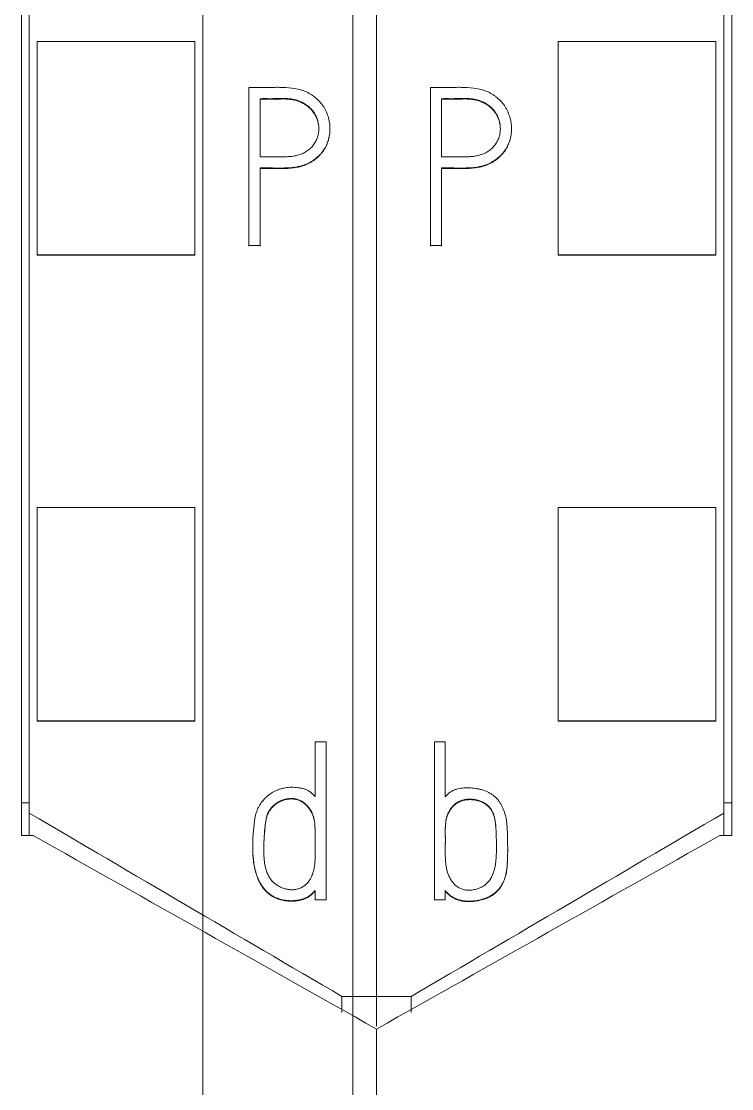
# Model space of a CAD drawing. Header units: millimetres. Extents: x 4137 to 6698, y 1400 to 3585.
# Drawn here: x 5280.95 to 5289.95, y 3245.87 to 3259.39 of the extents above; entities that cross this region are included whole.
import ezdxf

# ---------------------------------------------------------------- set-up
doc = ezdxf.new("R2010")
doc.units = ezdxf.units.MM
doc.layers.add('000-PI-Oprema', color=30, linetype='Continuous', lineweight=5)

msp = doc.modelspace()

# ---------------------------------------------------------------- linework, layer by layer
at = {"layer": '000-PI-Oprema', "color": 0, "linetype": 'ByBlock', "lineweight": 0}
for p, q in [((5285.448, 3360.459), (5285.448, 3247.041)), ((5285.448, 3360.459), (5285.448, 3247.041)), ((5281.048, 3249.363), (5281.048, 3358.178)), ((5289.848, 3358.178), (5289.848, 3249.363)), ((5283.248, 3293.528), (5283.248, 3229.573)), ((5285.148, 3293.528), (5285.148, 3229.573)), ((5281.148, 3256.433), (5281.148, 3259.134)), ((5281.148, 3259.134), (5283.148, 3259.134)), ((5283.148, 3256.433), (5283.148, 3259.134)), ((5287.748, 3256.433), (5287.748, 3259.134)), ((5289.748, 3259.134), (5287.748, 3259.134)), ((5289.748, 3256.433), (5289.748, 3259.134)), ((5283.832, 3258.551), (5283.832, 3256.549)), ((5286.132, 3258.551), (5286.132, 3256.549)), ((5283.973, 3257.673), (5283.973, 3258.409)), ((5286.273, 3257.673), (5286.273, 3258.409)), ((5284.858, 3258.022), (5284.858, 3258.028)), ((5287.158, 3258.022), (5287.158, 3258.028)), ((5283.973, 3256.549), (5283.973, 3257.532)), ((5286.273, 3256.549), (5286.273, 3257.532)), ((5283.832, 3256.549), (5283.973, 3256.549)), ((5283.832, 3256.549), (5283.832, 3256.543)), ((5283.973, 3256.549), (5283.973, 3256.543)), ((5286.132, 3256.549), (5286.273, 3256.549)), ((5286.132, 3256.549), (5286.132, 3256.543)), ((5286.273, 3256.549), (5286.273, 3256.543)), ((5281.148, 3256.428), (5281.148, 3256.433)), ((5281.148, 3256.433), (5283.148, 3256.433)), ((5281.148, 3256.428), (5283.148, 3256.428)), ((5283.148, 3256.428), (5283.148, 3256.433)), ((5287.748, 3256.428), (5287.748, 3256.433)), ((5289.748, 3256.433), (5287.748, 3256.433)), ((5289.748, 3256.428), (5287.748, 3256.428)), ((5289.748, 3256.428), (5289.748, 3256.433)), ((5281.148, 3250.531), (5281.148, 3253.232)), ((5281.148, 3253.232), (5283.148, 3253.232)), ((5283.148, 3250.531), (5283.148, 3253.232)), ((5287.748, 3250.531), (5287.748, 3253.232)), ((5289.748, 3253.232), (5287.748, 3253.232)), ((5289.748, 3250.531), (5289.748, 3253.232)), ((5281.148, 3250.528), (5281.148, 3250.531)), ((5281.148, 3250.531), (5283.148, 3250.531)), ((5281.148, 3250.528), (5283.148, 3250.528)), ((5283.148, 3250.528), (5283.148, 3250.531)), ((5287.748, 3250.528), (5287.748, 3250.531)), ((5289.748, 3250.531), (5287.748, 3250.531)), ((5289.748, 3250.528), (5287.748, 3250.528)), ((5289.748, 3250.528), (5289.748, 3250.531)), ((5284.67, 3250.264), (5284.67, 3249.572)), ((5284.811, 3250.264), (5284.67, 3250.264)), ((5284.811, 3248.264), (5284.811, 3250.264)), ((5286.181, 3248.264), (5286.181, 3250.264)), ((5286.181, 3250.264), (5286.319, 3250.264)), ((5286.319, 3250.264), (5286.319, 3249.569)), ((5280.948, 3249.492), (5281.048, 3249.492)), ((5289.948, 3249.492), (5289.848, 3249.492)), ((5281.048, 3249.078), (5281.048, 3249.363)), ((5289.848, 3249.363), (5289.848, 3249.078)), ((5280.948, 3249.078), (5281.098, 3249.078)), ((5289.798, 3249.078), (5289.948, 3249.078)), ((5283.879, 3248.941), (5283.879, 3248.931)), ((5287.109, 3248.889), (5287.109, 3248.895)), ((5284.67, 3248.383), (5284.67, 3248.264)), ((5286.319, 3248.383), (5286.319, 3248.264)), ((5284.67, 3248.264), (5284.811, 3248.264)), ((5286.319, 3248.264), (5286.181, 3248.264)), ((5285.008, 3247.041), (5285.008, 3246.837)), ((5285.448, 3247.041), (5285.008, 3247.041)), ((5285.448, 3247.041), (5285.448, 3246.664)), ((5285.448, 3247.041), (5285.448, 3246.671)), ((5285.888, 3247.041), (5285.448, 3247.041)), ((5285.888, 3246.837), (5285.888, 3247.041))]:
    msp.add_line(p, q, dxfattribs=at)
for points, knots in [([(5280.948, 3249.078), (5280.948, 3252.418), (5280.948, 3260.383), (5280.948, 3273.023), (5280.948, 3288.509), (5280.948, 3302.803), (5280.948, 3317.013), (5280.948, 3331.58), (5280.948, 3345.75), (5280.948, 3355.32), (5280.948, 3358.364)], [0, 0, 0, 0, 0.091483, 0.21812, 0.346206, 0.515858, 0.610111, 0.736264, 0.916066, 1, 1, 1, 1]), ([(5289.948, 3358.364), (5289.948, 3355.32), (5289.948, 3345.75), (5289.948, 3331.58), (5289.948, 3317.013), (5289.948, 3302.803), (5289.948, 3288.509), (5289.948, 3273.023), (5289.948, 3260.383), (5289.948, 3252.418), (5289.948, 3249.078)], [0, 0, 0, 0, 0.083934, 0.263736, 0.389889, 0.484142, 0.653794, 0.78188, 0.908517, 1, 1, 1, 1]), ([(5283.973, 3257.532), (5284.025, 3257.532), (5284.077, 3257.532), (5284.18, 3257.531), (5284.232, 3257.53), (5284.309, 3257.532), (5284.335, 3257.533), (5284.374, 3257.536), (5284.387, 3257.538), (5284.412, 3257.541), (5284.425, 3257.543), (5284.463, 3257.55), (5284.489, 3257.556), (5284.538, 3257.572), (5284.562, 3257.582), (5284.597, 3257.599), (5284.608, 3257.605), (5284.63, 3257.619), (5284.641, 3257.626), (5284.673, 3257.648), (5284.693, 3257.664), (5284.721, 3257.691), (5284.73, 3257.7), (5284.748, 3257.719), (5284.756, 3257.729), (5284.779, 3257.76), (5284.793, 3257.782), (5284.811, 3257.816), (5284.816, 3257.828), (5284.826, 3257.852), (5284.831, 3257.864), (5284.843, 3257.901), (5284.849, 3257.926), (5284.854, 3257.965), (5284.856, 3257.978), (5284.858, 3258.004), (5284.858, 3258.017), (5284.858, 3258.056), (5284.856, 3258.081), (5284.85, 3258.12), (5284.848, 3258.132), (5284.842, 3258.158), (5284.839, 3258.17), (5284.827, 3258.207), (5284.818, 3258.231), (5284.801, 3258.266), (5284.795, 3258.278), (5284.782, 3258.3), (5284.775, 3258.311), (5284.753, 3258.343), (5284.736, 3258.363), (5284.701, 3258.4), (5284.682, 3258.418), (5284.651, 3258.442), (5284.64, 3258.449), (5284.619, 3258.464), (5284.608, 3258.47), (5284.574, 3258.489), (5284.55, 3258.5), (5284.514, 3258.513), (5284.501, 3258.517), (5284.476, 3258.524), (5284.464, 3258.527), (5284.401, 3258.542), (5284.35, 3258.547), (5284.272, 3258.552), (5284.246, 3258.552), (5284.195, 3258.553), (5284.143, 3258.552), (5284.091, 3258.551), (5284.039, 3258.55), (5283.962, 3258.55), (5283.884, 3258.551), (5283.832, 3258.551)], [0, 0, 0, 0, 0.0625, 0.0625, 0.125, 0.125, 0.15625, 0.15625, 0.171875, 0.171875, 0.1875, 0.1875, 0.21875, 0.21875, 0.25, 0.25, 0.265625, 0.265625, 0.28125, 0.28125, 0.3125, 0.3125, 0.328125, 0.328125, 0.34375, 0.34375, 0.375, 0.375, 0.390625, 0.390625, 0.40625, 0.40625, 0.4375, 0.4375, 0.453125, 0.453125, 0.46875, 0.46875, 0.5, 0.5, 0.515625, 0.515625, 0.53125, 0.53125, 0.5625, 0.5625, 0.578125, 0.578125, 0.59375, 0.59375, 0.625, 0.625, 0.65625, 0.65625, 0.671875, 0.671875, 0.6875, 0.6875, 0.71875, 0.71875, 0.734375, 0.734375, 0.75, 0.75, 0.8125, 0.8125, 0.84375, 0.84375, 0.875, 0.90625, 0.90625, 0.9375, 1, 1, 1, 1]), ([(5286.273, 3257.532), (5286.325, 3257.532), (5286.377, 3257.532), (5286.48, 3257.531), (5286.532, 3257.53), (5286.609, 3257.532), (5286.635, 3257.533), (5286.674, 3257.536), (5286.687, 3257.538), (5286.712, 3257.541), (5286.725, 3257.543), (5286.763, 3257.55), (5286.789, 3257.556), (5286.838, 3257.572), (5286.862, 3257.582), (5286.897, 3257.599), (5286.908, 3257.605), (5286.93, 3257.619), (5286.941, 3257.626), (5286.973, 3257.648), (5286.993, 3257.664), (5287.021, 3257.691), (5287.03, 3257.7), (5287.048, 3257.719), (5287.056, 3257.729), (5287.079, 3257.76), (5287.093, 3257.782), (5287.111, 3257.816), (5287.116, 3257.828), (5287.126, 3257.852), (5287.131, 3257.864), (5287.143, 3257.901), (5287.149, 3257.926), (5287.154, 3257.965), (5287.156, 3257.978), (5287.158, 3258.004), (5287.158, 3258.017), (5287.158, 3258.056), (5287.156, 3258.081), (5287.15, 3258.12), (5287.148, 3258.132), (5287.142, 3258.158), (5287.139, 3258.17), (5287.127, 3258.207), (5287.118, 3258.231), (5287.101, 3258.266), (5287.095, 3258.278), (5287.082, 3258.3), (5287.075, 3258.311), (5287.053, 3258.343), (5287.036, 3258.363), (5287.001, 3258.4), (5286.982, 3258.418), (5286.951, 3258.442), (5286.94, 3258.449), (5286.919, 3258.464), (5286.908, 3258.47), (5286.874, 3258.489), (5286.85, 3258.5), (5286.814, 3258.513), (5286.801, 3258.517), (5286.776, 3258.524), (5286.764, 3258.527), (5286.701, 3258.542), (5286.65, 3258.547), (5286.572, 3258.552), (5286.546, 3258.552), (5286.495, 3258.553), (5286.443, 3258.552), (5286.391, 3258.551), (5286.339, 3258.55), (5286.262, 3258.55), (5286.184, 3258.551), (5286.132, 3258.551)], [0, 0, 0, 0, 0.0625, 0.0625, 0.125, 0.125, 0.15625, 0.15625, 0.171875, 0.171875, 0.1875, 0.1875, 0.21875, 0.21875, 0.25, 0.25, 0.265625, 0.265625, 0.28125, 0.28125, 0.3125, 0.3125, 0.328125, 0.328125, 0.34375, 0.34375, 0.375, 0.375, 0.390625, 0.390625, 0.40625, 0.40625, 0.4375, 0.4375, 0.453125, 0.453125, 0.46875, 0.46875, 0.5, 0.5, 0.515625, 0.515625, 0.53125, 0.53125, 0.5625, 0.5625, 0.578125, 0.578125, 0.59375, 0.59375, 0.625, 0.625, 0.65625, 0.65625, 0.671875, 0.671875, 0.6875, 0.6875, 0.71875, 0.71875, 0.734375, 0.734375, 0.75, 0.75, 0.8125, 0.8125, 0.84375, 0.84375, 0.875, 0.90625, 0.90625, 0.9375, 1, 1, 1, 1]), ([(5283.973, 3258.409), (5284.012, 3258.41), (5284.051, 3258.409), (5284.109, 3258.409), (5284.128, 3258.409), (5284.167, 3258.41), (5284.186, 3258.41), (5284.245, 3258.411), (5284.283, 3258.412), (5284.341, 3258.408), (5284.36, 3258.406), (5284.399, 3258.4), (5284.418, 3258.395), (5284.447, 3258.387), (5284.456, 3258.383), (5284.475, 3258.376), (5284.484, 3258.373), (5284.511, 3258.36), (5284.528, 3258.351), (5284.554, 3258.335), (5284.562, 3258.329), (5284.578, 3258.317), (5284.585, 3258.311), (5284.608, 3258.291), (5284.622, 3258.277), (5284.641, 3258.254), (5284.646, 3258.246), (5284.658, 3258.23), (5284.663, 3258.221), (5284.678, 3258.195), (5284.686, 3258.177), (5284.697, 3258.149), (5284.7, 3258.14), (5284.705, 3258.121), (5284.708, 3258.111), (5284.714, 3258.082), (5284.716, 3258.062), (5284.717, 3258.032), (5284.717, 3258.022), (5284.716, 3258.002), (5284.715, 3257.992), (5284.711, 3257.963), (5284.707, 3257.943), (5284.698, 3257.915), (5284.695, 3257.906), (5284.687, 3257.888), (5284.683, 3257.878), (5284.669, 3257.852), (5284.658, 3257.835), (5284.64, 3257.812), (5284.633, 3257.804), (5284.62, 3257.79), (5284.613, 3257.782), (5284.59, 3257.762), (5284.574, 3257.751), (5284.549, 3257.735), (5284.541, 3257.73), (5284.523, 3257.72), (5284.514, 3257.716), (5284.486, 3257.704), (5284.468, 3257.698), (5284.439, 3257.69), (5284.429, 3257.688), (5284.41, 3257.684), (5284.4, 3257.682), (5284.37, 3257.678), (5284.35, 3257.676), (5284.311, 3257.674), (5284.291, 3257.673), (5284.251, 3257.672), (5284.211, 3257.672), (5284.172, 3257.673), (5284.132, 3257.673), (5284.112, 3257.673), (5284.053, 3257.673), (5284.013, 3257.673), (5283.973, 3257.673)], [0, 0, 0, 0, 0.0625, 0.0625, 0.09375, 0.09375, 0.125, 0.125, 0.1875, 0.1875, 0.21875, 0.21875, 0.25, 0.25, 0.265625, 0.265625, 0.28125, 0.28125, 0.3125, 0.3125, 0.328125, 0.328125, 0.34375, 0.34375, 0.375, 0.375, 0.390625, 0.390625, 0.40625, 0.40625, 0.4375, 0.4375, 0.453125, 0.453125, 0.46875, 0.46875, 0.5, 0.5, 0.515625, 0.515625, 0.53125, 0.53125, 0.5625, 0.5625, 0.578125, 0.578125, 0.59375, 0.59375, 0.625, 0.625, 0.640625, 0.640625, 0.65625, 0.65625, 0.6875, 0.6875, 0.703125, 0.703125, 0.71875, 0.71875, 0.75, 0.75, 0.765625, 0.765625, 0.78125, 0.78125, 0.8125, 0.8125, 0.84375, 0.84375, 0.875, 0.90625, 0.90625, 0.9375, 0.9375, 1, 1, 1, 1]), ([(5286.273, 3258.409), (5286.312, 3258.41), (5286.351, 3258.409), (5286.409, 3258.409), (5286.428, 3258.409), (5286.467, 3258.41), (5286.486, 3258.41), (5286.545, 3258.411), (5286.583, 3258.412), (5286.641, 3258.408), (5286.66, 3258.406), (5286.699, 3258.4), (5286.718, 3258.395), (5286.747, 3258.387), (5286.756, 3258.383), (5286.775, 3258.376), (5286.784, 3258.373), (5286.811, 3258.36), (5286.828, 3258.351), (5286.854, 3258.335), (5286.862, 3258.329), (5286.878, 3258.317), (5286.885, 3258.311), (5286.908, 3258.291), (5286.922, 3258.277), (5286.941, 3258.254), (5286.946, 3258.246), (5286.958, 3258.23), (5286.963, 3258.221), (5286.978, 3258.195), (5286.986, 3258.177), (5286.997, 3258.149), (5287, 3258.14), (5287.005, 3258.121), (5287.008, 3258.111), (5287.014, 3258.082), (5287.016, 3258.062), (5287.017, 3258.032), (5287.017, 3258.022), (5287.016, 3258.002), (5287.015, 3257.992), (5287.011, 3257.963), (5287.007, 3257.943), (5286.998, 3257.915), (5286.995, 3257.906), (5286.987, 3257.888), (5286.983, 3257.878), (5286.969, 3257.852), (5286.958, 3257.835), (5286.94, 3257.812), (5286.933, 3257.804), (5286.92, 3257.79), (5286.913, 3257.782), (5286.89, 3257.762), (5286.874, 3257.751), (5286.849, 3257.735), (5286.841, 3257.73), (5286.823, 3257.72), (5286.814, 3257.716), (5286.786, 3257.704), (5286.768, 3257.698), (5286.739, 3257.69), (5286.729, 3257.688), (5286.71, 3257.684), (5286.7, 3257.682), (5286.67, 3257.678), (5286.65, 3257.676), (5286.611, 3257.674), (5286.591, 3257.673), (5286.551, 3257.672), (5286.511, 3257.672), (5286.472, 3257.673), (5286.432, 3257.673), (5286.412, 3257.673), (5286.353, 3257.673), (5286.313, 3257.673), (5286.273, 3257.673)], [0, 0, 0, 0, 0.0625, 0.0625, 0.09375, 0.09375, 0.125, 0.125, 0.1875, 0.1875, 0.21875, 0.21875, 0.25, 0.25, 0.265625, 0.265625, 0.28125, 0.28125, 0.3125, 0.3125, 0.328125, 0.328125, 0.34375, 0.34375, 0.375, 0.375, 0.390625, 0.390625, 0.40625, 0.40625, 0.4375, 0.4375, 0.453125, 0.453125, 0.46875, 0.46875, 0.5, 0.5, 0.515625, 0.515625, 0.53125, 0.53125, 0.5625, 0.5625, 0.578125, 0.578125, 0.59375, 0.59375, 0.625, 0.625, 0.640625, 0.640625, 0.65625, 0.65625, 0.6875, 0.6875, 0.703125, 0.703125, 0.71875, 0.71875, 0.75, 0.75, 0.765625, 0.765625, 0.78125, 0.78125, 0.8125, 0.8125, 0.84375, 0.84375, 0.875, 0.90625, 0.90625, 0.9375, 0.9375, 1, 1, 1, 1]), ([(5284.717, 3258.022), (5284.717, 3258.026), (5284.717, 3258.029), (5284.717, 3258.042), (5284.716, 3258.052), (5284.714, 3258.071), (5284.712, 3258.081), (5284.707, 3258.11), (5284.702, 3258.129), (5284.692, 3258.157), (5284.688, 3258.167), (5284.68, 3258.185), (5284.666, 3258.211), (5284.65, 3258.236), (5284.631, 3258.259), (5284.625, 3258.267), (5284.611, 3258.281), (5284.604, 3258.288), (5284.582, 3258.308), (5284.566, 3258.32), (5284.541, 3258.336), (5284.533, 3258.342), (5284.515, 3258.351), (5284.507, 3258.356), (5284.48, 3258.369), (5284.461, 3258.376), (5284.424, 3258.388), (5284.404, 3258.392), (5284.365, 3258.399), (5284.346, 3258.401), (5284.287, 3258.406), (5284.248, 3258.405), (5284.189, 3258.404), (5284.169, 3258.403), (5284.13, 3258.403), (5284.111, 3258.402), (5284.052, 3258.403), (5284.013, 3258.403), (5283.973, 3258.403)], [0, 0, 0, 0, 0.009533, 0.009533, 0.040485, 0.040485, 0.071437, 0.071437, 0.133342, 0.133342, 0.164294, 0.164294, 0.195246, 0.25715, 0.25715, 0.288102, 0.288102, 0.319054, 0.319054, 0.380958, 0.380958, 0.41191, 0.41191, 0.442862, 0.442862, 0.504767, 0.504767, 0.566671, 0.566671, 0.628575, 0.628575, 0.752383, 0.752383, 0.814287, 0.814287, 0.876192, 0.876192, 1, 1, 1, 1]), ([(5287.017, 3258.022), (5287.017, 3258.026), (5287.017, 3258.029), (5287.017, 3258.042), (5287.016, 3258.052), (5287.014, 3258.071), (5287.012, 3258.081), (5287.007, 3258.11), (5287.002, 3258.129), (5286.992, 3258.157), (5286.988, 3258.167), (5286.98, 3258.185), (5286.966, 3258.211), (5286.95, 3258.236), (5286.931, 3258.259), (5286.925, 3258.267), (5286.911, 3258.281), (5286.904, 3258.288), (5286.882, 3258.308), (5286.866, 3258.32), (5286.841, 3258.336), (5286.833, 3258.342), (5286.815, 3258.351), (5286.807, 3258.356), (5286.78, 3258.369), (5286.761, 3258.376), (5286.724, 3258.388), (5286.704, 3258.392), (5286.665, 3258.399), (5286.646, 3258.401), (5286.587, 3258.406), (5286.548, 3258.405), (5286.489, 3258.404), (5286.469, 3258.403), (5286.43, 3258.403), (5286.411, 3258.402), (5286.352, 3258.403), (5286.313, 3258.403), (5286.273, 3258.403)], [0, 0, 0, 0, 0.009533, 0.009533, 0.040485, 0.040485, 0.071437, 0.071437, 0.133342, 0.133342, 0.164294, 0.164294, 0.195246, 0.25715, 0.25715, 0.288102, 0.288102, 0.319054, 0.319054, 0.380958, 0.380958, 0.41191, 0.41191, 0.442862, 0.442862, 0.504767, 0.504767, 0.566671, 0.566671, 0.628575, 0.628575, 0.752383, 0.752383, 0.814287, 0.814287, 0.876192, 0.876192, 1, 1, 1, 1]), ([(5284.858, 3258.023), (5284.858, 3257.997), (5284.857, 3257.972), (5284.851, 3257.935), (5284.848, 3257.922), (5284.843, 3257.897), (5284.839, 3257.884), (5284.827, 3257.847), (5284.817, 3257.823), (5284.794, 3257.777), (5284.78, 3257.755), (5284.757, 3257.724), (5284.748, 3257.714), (5284.731, 3257.695), (5284.722, 3257.685), (5284.694, 3257.659), (5284.674, 3257.642), (5284.642, 3257.62), (5284.631, 3257.613), (5284.609, 3257.6), (5284.597, 3257.593), (5284.563, 3257.576), (5284.539, 3257.566), (5284.502, 3257.554), (5284.489, 3257.551), (5284.464, 3257.544), (5284.451, 3257.542), (5284.388, 3257.53), (5284.336, 3257.526), (5284.233, 3257.524), (5284.181, 3257.525), (5284.077, 3257.526), (5284.025, 3257.525), (5283.973, 3257.525)], [0, 0, 0, 0, 0.065202, 0.065202, 0.098588, 0.098588, 0.131973, 0.131973, 0.198745, 0.198745, 0.265516, 0.265516, 0.298902, 0.298902, 0.332287, 0.332287, 0.399059, 0.399059, 0.432444, 0.432444, 0.46583, 0.46583, 0.532601, 0.532601, 0.565987, 0.565987, 0.599372, 0.599372, 0.732915, 0.732915, 0.866457, 0.866457, 1, 1, 1, 1]), ([(5287.158, 3258.023), (5287.158, 3257.997), (5287.157, 3257.972), (5287.151, 3257.935), (5287.148, 3257.922), (5287.143, 3257.897), (5287.139, 3257.884), (5287.127, 3257.847), (5287.117, 3257.823), (5287.094, 3257.777), (5287.08, 3257.755), (5287.057, 3257.724), (5287.048, 3257.714), (5287.031, 3257.695), (5287.022, 3257.685), (5286.994, 3257.659), (5286.974, 3257.642), (5286.942, 3257.62), (5286.931, 3257.613), (5286.909, 3257.6), (5286.897, 3257.593), (5286.863, 3257.576), (5286.839, 3257.566), (5286.802, 3257.554), (5286.789, 3257.551), (5286.764, 3257.544), (5286.751, 3257.542), (5286.688, 3257.53), (5286.636, 3257.526), (5286.533, 3257.524), (5286.481, 3257.525), (5286.377, 3257.526), (5286.325, 3257.525), (5286.273, 3257.525)], [0, 0, 0, 0, 0.065202, 0.065202, 0.098588, 0.098588, 0.131973, 0.131973, 0.198745, 0.198745, 0.265516, 0.265516, 0.298902, 0.298902, 0.332287, 0.332287, 0.399059, 0.399059, 0.432444, 0.432444, 0.46583, 0.46583, 0.532601, 0.532601, 0.565987, 0.565987, 0.599372, 0.599372, 0.732915, 0.732915, 0.866457, 0.866457, 1, 1, 1, 1]), ([(5284.67, 3249.572), (5284.651, 3249.593), (5284.632, 3249.613), (5284.604, 3249.633), (5284.598, 3249.637), (5284.586, 3249.644), (5284.58, 3249.648), (5284.561, 3249.657), (5284.548, 3249.662), (5284.522, 3249.67), (5284.509, 3249.674), (5284.482, 3249.679), (5284.468, 3249.681), (5284.44, 3249.685), (5284.427, 3249.687), (5284.399, 3249.689), (5284.386, 3249.689), (5284.344, 3249.689), (5284.317, 3249.686), (5284.276, 3249.679), (5284.262, 3249.676), (5284.235, 3249.669), (5284.222, 3249.665), (5284.196, 3249.656), (5284.183, 3249.651), (5284.158, 3249.64), (5284.146, 3249.633), (5284.121, 3249.619), (5284.11, 3249.612), (5284.087, 3249.596), (5284.065, 3249.579), (5284.045, 3249.56), (5284.026, 3249.54), (5284.016, 3249.53), (5283.999, 3249.508), (5283.99, 3249.497), (5283.975, 3249.474), (5283.967, 3249.462), (5283.954, 3249.438), (5283.947, 3249.426), (5283.936, 3249.4), (5283.931, 3249.387), (5283.918, 3249.348), (5283.911, 3249.321), (5283.905, 3249.28), (5283.903, 3249.267), (5283.9, 3249.239), (5283.899, 3249.226), (5283.896, 3249.198), (5283.895, 3249.185), (5283.891, 3249.157), (5283.89, 3249.144), (5283.887, 3249.116), (5283.886, 3249.103), (5283.883, 3249.075), (5283.882, 3249.062), (5283.881, 3249.034), (5283.88, 3249.02), (5283.88, 3248.993), (5283.879, 3248.979), (5283.879, 3248.938), (5283.879, 3248.911), (5283.881, 3248.856), (5283.882, 3248.829), (5283.888, 3248.774), (5283.891, 3248.747), (5283.9, 3248.693), (5283.905, 3248.666), (5283.925, 3248.585), (5283.944, 3248.533), (5283.983, 3248.46), (5283.998, 3248.437), (5284.031, 3248.394), (5284.05, 3248.374), (5284.082, 3248.347), (5284.093, 3248.338), (5284.116, 3248.322), (5284.127, 3248.315), (5284.151, 3248.302), (5284.163, 3248.295), (5284.189, 3248.285), (5284.202, 3248.28), (5284.241, 3248.267), (5284.268, 3248.262), (5284.323, 3248.254), (5284.35, 3248.252), (5284.392, 3248.253), (5284.406, 3248.254), (5284.433, 3248.256), (5284.447, 3248.258), (5284.474, 3248.264), (5284.487, 3248.267), (5284.514, 3248.274), (5284.527, 3248.278), (5284.553, 3248.288), (5284.565, 3248.294), (5284.589, 3248.308), (5284.6, 3248.316), (5284.622, 3248.333), (5284.632, 3248.343), (5284.652, 3248.362), (5284.661, 3248.373), (5284.67, 3248.383)], [0, 0, 0, 0, 0.03125, 0.03125, 0.039062, 0.039062, 0.046875, 0.046875, 0.0625, 0.0625, 0.078125, 0.078125, 0.09375, 0.09375, 0.109375, 0.109375, 0.125, 0.125, 0.15625, 0.15625, 0.171875, 0.171875, 0.1875, 0.1875, 0.203125, 0.203125, 0.21875, 0.21875, 0.234375, 0.234375, 0.25, 0.265625, 0.265625, 0.28125, 0.28125, 0.296875, 0.296875, 0.3125, 0.3125, 0.328125, 0.328125, 0.34375, 0.34375, 0.375, 0.375, 0.390625, 0.390625, 0.40625, 0.40625, 0.421875, 0.421875, 0.4375, 0.4375, 0.453125, 0.453125, 0.46875, 0.46875, 0.484375, 0.484375, 0.5, 0.5, 0.53125, 0.53125, 0.5625, 0.5625, 0.59375, 0.59375, 0.625, 0.625, 0.6875, 0.6875, 0.71875, 0.71875, 0.75, 0.75, 0.765625, 0.765625, 0.78125, 0.78125, 0.796875, 0.796875, 0.8125, 0.8125, 0.84375, 0.84375, 0.875, 0.875, 0.890625, 0.890625, 0.90625, 0.90625, 0.921875, 0.921875, 0.9375, 0.9375, 0.953125, 0.953125, 0.96875, 0.96875, 0.984375, 0.984375, 1, 1, 1, 1]), ([(5286.319, 3249.569), (5286.338, 3249.59), (5286.359, 3249.609), (5286.393, 3249.633), (5286.404, 3249.64), (5286.423, 3249.65), (5286.43, 3249.653), (5286.443, 3249.658), (5286.449, 3249.66), (5286.482, 3249.671), (5286.509, 3249.676), (5286.551, 3249.68), (5286.565, 3249.68), (5286.593, 3249.681), (5286.607, 3249.681), (5286.649, 3249.68), (5286.676, 3249.678), (5286.717, 3249.672), (5286.731, 3249.67), (5286.759, 3249.664), (5286.772, 3249.661), (5286.812, 3249.649), (5286.838, 3249.639), (5286.875, 3249.62), (5286.888, 3249.613), (5286.911, 3249.597), (5286.923, 3249.589), (5286.955, 3249.564), (5286.975, 3249.544), (5287.001, 3249.511), (5287.009, 3249.5), (5287.024, 3249.476), (5287.038, 3249.452), (5287.049, 3249.426), (5287.06, 3249.4), (5287.065, 3249.387), (5287.078, 3249.347), (5287.084, 3249.32), (5287.095, 3249.265), (5287.098, 3249.238), (5287.104, 3249.182), (5287.105, 3249.154), (5287.107, 3249.099), (5287.108, 3249.071), (5287.109, 3249.015), (5287.109, 3248.987), (5287.11, 3248.903), (5287.11, 3248.847), (5287.107, 3248.763), (5287.106, 3248.735), (5287.102, 3248.68), (5287.099, 3248.652), (5287.092, 3248.611), (5287.089, 3248.597), (5287.083, 3248.57), (5287.079, 3248.556), (5287.066, 3248.516), (5287.055, 3248.49), (5287.035, 3248.453), (5287.027, 3248.441), (5287.011, 3248.418), (5287.003, 3248.407), (5286.975, 3248.375), (5286.955, 3248.356), (5286.921, 3248.331), (5286.909, 3248.324), (5286.885, 3248.309), (5286.872, 3248.303), (5286.847, 3248.291), (5286.834, 3248.286), (5286.807, 3248.276), (5286.794, 3248.272), (5286.753, 3248.261), (5286.726, 3248.256), (5286.67, 3248.249), (5286.642, 3248.247), (5286.586, 3248.247), (5286.558, 3248.25), (5286.517, 3248.257), (5286.503, 3248.26), (5286.476, 3248.269), (5286.463, 3248.274), (5286.437, 3248.285), (5286.425, 3248.292), (5286.407, 3248.302), (5286.401, 3248.306), (5286.389, 3248.314), (5286.383, 3248.318), (5286.356, 3248.34), (5286.336, 3248.361), (5286.319, 3248.383)], [0, 0, 0, 0, 0.03125, 0.03125, 0.046875, 0.046875, 0.054688, 0.054688, 0.0625, 0.0625, 0.09375, 0.09375, 0.109375, 0.109375, 0.125, 0.125, 0.15625, 0.15625, 0.171875, 0.171875, 0.1875, 0.1875, 0.21875, 0.21875, 0.234375, 0.234375, 0.25, 0.25, 0.28125, 0.28125, 0.296875, 0.296875, 0.3125, 0.328125, 0.328125, 0.34375, 0.34375, 0.375, 0.375, 0.40625, 0.40625, 0.4375, 0.4375, 0.46875, 0.46875, 0.5, 0.5, 0.5625, 0.5625, 0.59375, 0.59375, 0.625, 0.625, 0.640625, 0.640625, 0.65625, 0.65625, 0.6875, 0.6875, 0.703125, 0.703125, 0.71875, 0.71875, 0.75, 0.75, 0.765625, 0.765625, 0.78125, 0.78125, 0.796875, 0.796875, 0.8125, 0.8125, 0.84375, 0.84375, 0.875, 0.875, 0.90625, 0.90625, 0.921875, 0.921875, 0.9375, 0.9375, 0.953125, 0.953125, 0.960938, 0.960938, 0.96875, 0.96875, 1, 1, 1, 1]), ([(5284.616, 3249.393), (5284.631, 3249.365), (5284.643, 3249.336), (5284.656, 3249.291), (5284.659, 3249.276), (5284.664, 3249.244), (5284.666, 3249.229), (5284.668, 3249.197), (5284.669, 3249.182), (5284.67, 3249.15), (5284.671, 3249.103), (5284.67, 3249.056), (5284.669, 3248.962), (5284.67, 3248.899), (5284.67, 3248.805), (5284.67, 3248.774), (5284.667, 3248.727), (5284.666, 3248.712), (5284.661, 3248.681), (5284.656, 3248.65), (5284.648, 3248.62), (5284.638, 3248.59), (5284.632, 3248.575), (5284.62, 3248.547), (5284.612, 3248.533), (5284.596, 3248.506), (5284.587, 3248.493), (5284.566, 3248.469), (5284.555, 3248.459), (5284.537, 3248.444), (5284.53, 3248.439), (5284.517, 3248.43), (5284.51, 3248.426), (5284.49, 3248.415), (5284.475, 3248.409), (5284.453, 3248.402), (5284.445, 3248.4), (5284.43, 3248.396), (5284.422, 3248.395), (5284.399, 3248.392), (5284.383, 3248.391), (5284.351, 3248.392), (5284.336, 3248.394), (5284.305, 3248.399), (5284.29, 3248.403), (5284.259, 3248.413), (5284.245, 3248.419), (5284.217, 3248.432), (5284.203, 3248.44), (5284.177, 3248.457), (5284.164, 3248.466), (5284.14, 3248.487), (5284.129, 3248.498), (5284.109, 3248.521), (5284.099, 3248.534), (5284.074, 3248.574), (5284.062, 3248.603), (5284.047, 3248.648), (5284.043, 3248.663), (5284.036, 3248.694), (5284.033, 3248.709), (5284.026, 3248.755), (5284.023, 3248.786), (5284.02, 3248.848), (5284.019, 3248.879), (5284.02, 3248.942), (5284.021, 3248.973), (5284.023, 3249.035), (5284.025, 3249.066), (5284.029, 3249.129), (5284.032, 3249.16), (5284.038, 3249.222), (5284.042, 3249.253), (5284.051, 3249.299), (5284.055, 3249.314), (5284.065, 3249.344), (5284.071, 3249.358), (5284.085, 3249.386), (5284.094, 3249.4), (5284.108, 3249.419), (5284.112, 3249.425), (5284.123, 3249.437), (5284.128, 3249.443), (5284.145, 3249.459), (5284.157, 3249.47), (5284.182, 3249.489), (5284.195, 3249.497), (5284.237, 3249.52), (5284.266, 3249.531), (5284.304, 3249.54), (5284.312, 3249.542), (5284.328, 3249.544), (5284.336, 3249.545), (5284.359, 3249.548), (5284.375, 3249.548), (5284.398, 3249.546), (5284.406, 3249.545), (5284.422, 3249.542), (5284.43, 3249.541), (5284.452, 3249.534), (5284.467, 3249.529), (5284.488, 3249.519), (5284.495, 3249.515), (5284.509, 3249.507), (5284.529, 3249.494), (5284.547, 3249.479), (5284.564, 3249.463), (5284.569, 3249.457), (5284.58, 3249.445), (5284.585, 3249.439), (5284.599, 3249.42), (5284.608, 3249.407), (5284.616, 3249.393)], [0, 0, 0, 0, 0.03125, 0.03125, 0.046875, 0.046875, 0.0625, 0.0625, 0.078125, 0.078125, 0.09375, 0.125, 0.125, 0.1875, 0.1875, 0.21875, 0.21875, 0.234375, 0.234375, 0.25, 0.265625, 0.265625, 0.28125, 0.28125, 0.296875, 0.296875, 0.3125, 0.3125, 0.328125, 0.328125, 0.335938, 0.335938, 0.34375, 0.34375, 0.359375, 0.359375, 0.367188, 0.367188, 0.375, 0.375, 0.390625, 0.390625, 0.40625, 0.40625, 0.421875, 0.421875, 0.4375, 0.4375, 0.453125, 0.453125, 0.46875, 0.46875, 0.484375, 0.484375, 0.5, 0.5, 0.53125, 0.53125, 0.546875, 0.546875, 0.5625, 0.5625, 0.59375, 0.59375, 0.625, 0.625, 0.65625, 0.65625, 0.6875, 0.6875, 0.71875, 0.71875, 0.75, 0.75, 0.765625, 0.765625, 0.78125, 0.78125, 0.796875, 0.796875, 0.804688, 0.804688, 0.8125, 0.8125, 0.828125, 0.828125, 0.84375, 0.84375, 0.875, 0.875, 0.882813, 0.882813, 0.890625, 0.890625, 0.90625, 0.90625, 0.914063, 0.914063, 0.921875, 0.921875, 0.9375, 0.9375, 0.945313, 0.945313, 0.953125, 0.96875, 0.96875, 0.976563, 0.976563, 0.984375, 0.984375, 1, 1, 1, 1]), ([(5284.616, 3249.387), (5284.6, 3249.414), (5284.581, 3249.44), (5284.553, 3249.467), (5284.547, 3249.473), (5284.535, 3249.483), (5284.529, 3249.488), (5284.509, 3249.501), (5284.496, 3249.509), (5284.474, 3249.519), (5284.467, 3249.522), (5284.452, 3249.528), (5284.445, 3249.53), (5284.422, 3249.536), (5284.406, 3249.539), (5284.383, 3249.541), (5284.375, 3249.541), (5284.359, 3249.541), (5284.351, 3249.541), (5284.328, 3249.538), (5284.312, 3249.536), (5284.281, 3249.528), (5284.266, 3249.524), (5284.237, 3249.512), (5284.222, 3249.506), (5284.202, 3249.495), (5284.195, 3249.491), (5284.182, 3249.482), (5284.175, 3249.478), (5284.156, 3249.463), (5284.133, 3249.443), (5284.112, 3249.419), (5284.098, 3249.4), (5284.094, 3249.393), (5284.085, 3249.379), (5284.082, 3249.373), (5284.071, 3249.352), (5284.065, 3249.337), (5284.055, 3249.307), (5284.051, 3249.292), (5284.042, 3249.246), (5284.038, 3249.215), (5284.032, 3249.152), (5284.027, 3249.09), (5284.023, 3249.027), (5284.021, 3248.965), (5284.02, 3248.934), (5284.02, 3248.899), (5284.02, 3248.896), (5284.02, 3248.893)], [0, 0, 0, 0, 0.082662, 0.082662, 0.103327, 0.103327, 0.123993, 0.123993, 0.165323, 0.165323, 0.185989, 0.185989, 0.206654, 0.206654, 0.247985, 0.247985, 0.268651, 0.268651, 0.289316, 0.289316, 0.330647, 0.330647, 0.371978, 0.371978, 0.413309, 0.413309, 0.433974, 0.433974, 0.454639, 0.454639, 0.49597, 0.537301, 0.537301, 0.557967, 0.557967, 0.578632, 0.578632, 0.619963, 0.619963, 0.661294, 0.661294, 0.743955, 0.743955, 0.826617, 0.909279, 0.909279, 0.99194, 0.99194, 1, 1, 1, 1]), ([(5286.49, 3249.507), (5286.504, 3249.514), (5286.519, 3249.52), (5286.549, 3249.529), (5286.564, 3249.532), (5286.588, 3249.536), (5286.596, 3249.537), (5286.611, 3249.538), (5286.635, 3249.539), (5286.659, 3249.538), (5286.69, 3249.534), (5286.706, 3249.531), (5286.736, 3249.524), (5286.751, 3249.519), (5286.781, 3249.508), (5286.795, 3249.501), (5286.823, 3249.486), (5286.836, 3249.477), (5286.855, 3249.462), (5286.86, 3249.457), (5286.872, 3249.446), (5286.877, 3249.44), (5286.893, 3249.422), (5286.901, 3249.409), (5286.916, 3249.381), (5286.923, 3249.366), (5286.934, 3249.337), (5286.938, 3249.322), (5286.946, 3249.291), (5286.949, 3249.276), (5286.954, 3249.245), (5286.956, 3249.229), (5286.961, 3249.182), (5286.962, 3249.15), (5286.966, 3249.056), (5286.968, 3248.993), (5286.968, 3248.898), (5286.967, 3248.866), (5286.965, 3248.803), (5286.963, 3248.772), (5286.957, 3248.725), (5286.955, 3248.709), (5286.949, 3248.678), (5286.945, 3248.663), (5286.933, 3248.617), (5286.922, 3248.587), (5286.902, 3248.545), (5286.894, 3248.531), (5286.876, 3248.505), (5286.866, 3248.493), (5286.845, 3248.47), (5286.833, 3248.459), (5286.807, 3248.44), (5286.794, 3248.432), (5286.766, 3248.417), (5286.751, 3248.411), (5286.721, 3248.4), (5286.706, 3248.396), (5286.675, 3248.39), (5286.659, 3248.387), (5286.636, 3248.386), (5286.628, 3248.386), (5286.612, 3248.386), (5286.604, 3248.386), (5286.58, 3248.388), (5286.565, 3248.39), (5286.542, 3248.396), (5286.534, 3248.399), (5286.519, 3248.404), (5286.512, 3248.407), (5286.491, 3248.418), (5286.477, 3248.426), (5286.458, 3248.44), (5286.452, 3248.445), (5286.44, 3248.456), (5286.435, 3248.462), (5286.419, 3248.479), (5286.409, 3248.491), (5286.391, 3248.517), (5286.382, 3248.531), (5286.361, 3248.573), (5286.35, 3248.602), (5286.338, 3248.648), (5286.334, 3248.664), (5286.329, 3248.695), (5286.327, 3248.71), (5286.322, 3248.757), (5286.32, 3248.788), (5286.319, 3248.85), (5286.319, 3248.881), (5286.319, 3248.944), (5286.32, 3248.975), (5286.32, 3249.037), (5286.32, 3249.068), (5286.319, 3249.131), (5286.319, 3249.162), (5286.322, 3249.224), (5286.325, 3249.255), (5286.335, 3249.3), (5286.339, 3249.316), (5286.35, 3249.345), (5286.356, 3249.36), (5286.369, 3249.387), (5286.377, 3249.401), (5286.395, 3249.427), (5286.405, 3249.439), (5286.426, 3249.462), (5286.438, 3249.472), (5286.456, 3249.486), (5286.463, 3249.491), (5286.473, 3249.497), (5286.476, 3249.499), (5286.483, 3249.503), (5286.486, 3249.505), (5286.49, 3249.507)], [0, 0, 0, 0, 0.015625, 0.015625, 0.03125, 0.03125, 0.039063, 0.039063, 0.046875, 0.0625, 0.0625, 0.078125, 0.078125, 0.09375, 0.09375, 0.109375, 0.109375, 0.125, 0.125, 0.132813, 0.132813, 0.140625, 0.140625, 0.15625, 0.15625, 0.171875, 0.171875, 0.1875, 0.1875, 0.203125, 0.203125, 0.21875, 0.21875, 0.25, 0.25, 0.3125, 0.3125, 0.34375, 0.34375, 0.375, 0.375, 0.390625, 0.390625, 0.40625, 0.40625, 0.4375, 0.4375, 0.453125, 0.453125, 0.46875, 0.46875, 0.484375, 0.484375, 0.5, 0.5, 0.515625, 0.515625, 0.53125, 0.53125, 0.546875, 0.546875, 0.554688, 0.554688, 0.5625, 0.5625, 0.578125, 0.578125, 0.585938, 0.585938, 0.59375, 0.59375, 0.609375, 0.609375, 0.617188, 0.617188, 0.625, 0.625, 0.640625, 0.640625, 0.65625, 0.65625, 0.6875, 0.6875, 0.703125, 0.703125, 0.71875, 0.71875, 0.75, 0.75, 0.78125, 0.78125, 0.8125, 0.8125, 0.84375, 0.84375, 0.875, 0.875, 0.90625, 0.90625, 0.921875, 0.921875, 0.9375, 0.9375, 0.953125, 0.953125, 0.96875, 0.96875, 0.984375, 0.984375, 0.992188, 0.992188, 0.996094, 0.996094, 1, 1, 1, 1]), ([(5286.49, 3249.501), (5286.476, 3249.493), (5286.462, 3249.485), (5286.437, 3249.466), (5286.426, 3249.455), (5286.393, 3249.42), (5286.375, 3249.393), (5286.354, 3249.35), (5286.348, 3249.336), (5286.338, 3249.306), (5286.334, 3249.29), (5286.327, 3249.259), (5286.325, 3249.243), (5286.322, 3249.212), (5286.321, 3249.196), (5286.319, 3249.149), (5286.319, 3249.117), (5286.32, 3249.054), (5286.32, 3249.023), (5286.32, 3248.96), (5286.319, 3248.928), (5286.319, 3248.883), (5286.319, 3248.869), (5286.319, 3248.855)], [0, 0, 0, 0, 0.067236, 0.067236, 0.134472, 0.134472, 0.268944, 0.268944, 0.33618, 0.33618, 0.403416, 0.403416, 0.470652, 0.470652, 0.537887, 0.537887, 0.672359, 0.672359, 0.806831, 0.806831, 0.941303, 0.941303, 1, 1, 1, 1]), ([(5286.968, 3248.924), (5286.968, 3248.926), (5286.968, 3248.929), (5286.968, 3248.994), (5286.966, 3249.056), (5286.962, 3249.149), (5286.96, 3249.181), (5286.954, 3249.243), (5286.949, 3249.274), (5286.937, 3249.32), (5286.933, 3249.335), (5286.921, 3249.364), (5286.915, 3249.378), (5286.899, 3249.406), (5286.891, 3249.418), (5286.87, 3249.443), (5286.858, 3249.453), (5286.84, 3249.468), (5286.834, 3249.472), (5286.82, 3249.481), (5286.814, 3249.485), (5286.793, 3249.496), (5286.779, 3249.503), (5286.749, 3249.514), (5286.735, 3249.518), (5286.704, 3249.526), (5286.688, 3249.528), (5286.657, 3249.532), (5286.642, 3249.532), (5286.61, 3249.532), (5286.595, 3249.531), (5286.564, 3249.526), (5286.548, 3249.523), (5286.526, 3249.516), (5286.515, 3249.512), (5286.504, 3249.507), (5286.497, 3249.504), (5286.493, 3249.503), (5286.49, 3249.501)], [0, 0, 0, 0, 0.008133, 0.008133, 0.206507, 0.206507, 0.305693, 0.305693, 0.40488, 0.40488, 0.454473, 0.454473, 0.504067, 0.504067, 0.55366, 0.55366, 0.603253, 0.603253, 0.62805, 0.62805, 0.652847, 0.652847, 0.70244, 0.70244, 0.752033, 0.752033, 0.801627, 0.801627, 0.85122, 0.85122, 0.900813, 0.900813, 0.950407, 0.950407, 0.975203, 0.987602, 0.987602, 1, 1, 1, 1]), ([(5284.67, 3249.103), (5284.67, 3249.107), (5284.67, 3249.126), (5284.67, 3249.145), (5284.669, 3249.176), (5284.668, 3249.192), (5284.664, 3249.239), (5284.66, 3249.27), (5284.647, 3249.315), (5284.642, 3249.33), (5284.633, 3249.352), (5284.63, 3249.359), (5284.623, 3249.373), (5284.619, 3249.38), (5284.616, 3249.387)], [0, 0, 0, 0, 0.036299, 0.196916, 0.196916, 0.357533, 0.357533, 0.678766, 0.678766, 0.839383, 0.839383, 0.919692, 0.919692, 1, 1, 1, 1]), ([(5284.67, 3248.377), (5284.652, 3248.356), (5284.632, 3248.336), (5284.605, 3248.314), (5284.599, 3248.31), (5284.588, 3248.302), (5284.582, 3248.298), (5284.564, 3248.287), (5284.551, 3248.281), (5284.526, 3248.271), (5284.512, 3248.267), (5284.486, 3248.26), (5284.472, 3248.257), (5284.445, 3248.252), (5284.431, 3248.25), (5284.403, 3248.247), (5284.39, 3248.247), (5284.362, 3248.246), (5284.348, 3248.247), (5284.321, 3248.249), (5284.307, 3248.25), (5284.266, 3248.256), (5284.239, 3248.262), (5284.2, 3248.274), (5284.187, 3248.279), (5284.162, 3248.29), (5284.149, 3248.296), (5284.113, 3248.317), (5284.09, 3248.333), (5284.059, 3248.36), (5284.049, 3248.37), (5284.03, 3248.39), (5284.021, 3248.401), (5283.996, 3248.434), (5283.981, 3248.457), (5283.961, 3248.494), (5283.955, 3248.507), (5283.944, 3248.532), (5283.939, 3248.545), (5283.925, 3248.584), (5283.917, 3248.611), (5283.904, 3248.664), (5283.899, 3248.691), (5283.89, 3248.746), (5283.887, 3248.774), (5283.882, 3248.829), (5283.881, 3248.856), (5283.879, 3248.899), (5283.879, 3248.915), (5283.879, 3248.931)], [0, 0, 0, 0, 0.064224, 0.064224, 0.08028, 0.08028, 0.096336, 0.096336, 0.128448, 0.128448, 0.16056, 0.16056, 0.192672, 0.192672, 0.224784, 0.224784, 0.256896, 0.256896, 0.289008, 0.289008, 0.32112, 0.32112, 0.385344, 0.385344, 0.417456, 0.417456, 0.449568, 0.449568, 0.513792, 0.513792, 0.545904, 0.545904, 0.578016, 0.578016, 0.64224, 0.64224, 0.674352, 0.674352, 0.706464, 0.706464, 0.770688, 0.770688, 0.834912, 0.834912, 0.899136, 0.899136, 0.96336, 0.96336, 1, 1, 1, 1]), ([(5286.319, 3248.377), (5286.336, 3248.354), (5286.356, 3248.334), (5286.388, 3248.308), (5286.4, 3248.3), (5286.424, 3248.286), (5286.437, 3248.279), (5286.462, 3248.268), (5286.475, 3248.263), (5286.502, 3248.255), (5286.516, 3248.251), (5286.557, 3248.244), (5286.585, 3248.241), (5286.641, 3248.241), (5286.669, 3248.242), (5286.724, 3248.25), (5286.752, 3248.255), (5286.792, 3248.266), (5286.805, 3248.27), (5286.831, 3248.279), (5286.845, 3248.284), (5286.883, 3248.301), (5286.907, 3248.315), (5286.941, 3248.34), (5286.952, 3248.349), (5286.973, 3248.368), (5286.983, 3248.378), (5287.011, 3248.409), (5287.026, 3248.432), (5287.047, 3248.469), (5287.053, 3248.482), (5287.064, 3248.507), (5287.069, 3248.52), (5287.082, 3248.56), (5287.089, 3248.587), (5287.096, 3248.629), (5287.098, 3248.642), (5287.101, 3248.67), (5287.103, 3248.684), (5287.106, 3248.726), (5287.107, 3248.754), (5287.108, 3248.783), (5287.108, 3248.785), (5287.108, 3248.786)], [0, 0, 0, 0, 0.071147, 0.071147, 0.10672, 0.10672, 0.142293, 0.142293, 0.177866, 0.177866, 0.21344, 0.21344, 0.284586, 0.284586, 0.355733, 0.355733, 0.426879, 0.426879, 0.462452, 0.462452, 0.498026, 0.498026, 0.569172, 0.569172, 0.604745, 0.604745, 0.640319, 0.640319, 0.711465, 0.711465, 0.747039, 0.747039, 0.782612, 0.782612, 0.853758, 0.853758, 0.889332, 0.889332, 0.924905, 0.924905, 0.996051, 0.996051, 1, 1, 1, 1]), ([(5285.448, 3246.627), (5285.448, 3245.119), (5285.448, 3241.869), (5285.448, 3237.586), (5285.448, 3234.811), (5285.448, 3233.778)], [0, 0, 0, 0, 0.352188, 0.75882, 1, 1, 1, 1]), ([(5285.448, 3246.627), (5285.448, 3245.119), (5285.448, 3241.869), (5285.448, 3236.586), (5285.448, 3232.811), (5285.448, 3230.779)], [0, 0, 0, 0, 0.285532, 0.615204, 1, 1, 1, 1])]:
    msp.add_open_spline(points, degree=3, knots=knots, dxfattribs=at)
for points in [[(5281.048, 3249.363), (5282.367, 3248.588), (5283.687, 3247.814), (5285.008, 3247.041)], [(5285.888, 3247.041), (5287.208, 3247.814), (5288.528, 3248.588), (5289.848, 3249.363)], [(5285.448, 3246.627), (5283.998, 3247.444), (5282.548, 3248.261), (5281.098, 3249.078)], [(5289.798, 3249.078), (5288.348, 3248.261), (5286.898, 3247.444), (5285.448, 3246.627)]]:
    msp.add_open_spline(points, degree=3, dxfattribs=at)

doc.saveas('drawing.dxf')
